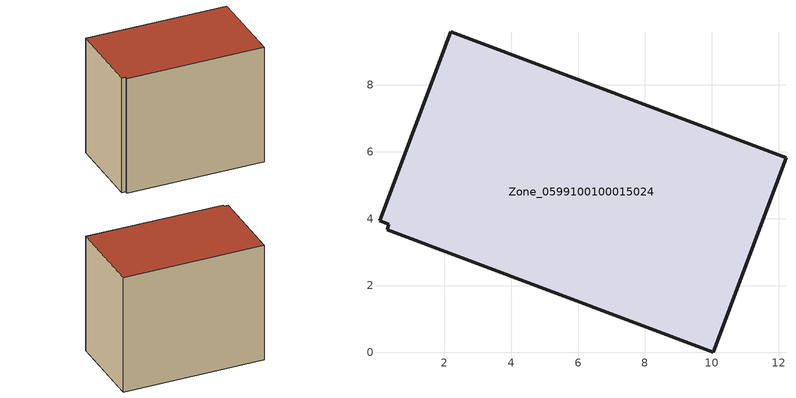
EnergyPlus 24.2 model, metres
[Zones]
Zone_0599100100015024
 floor ground (C_G): 10.04,0 0.29,3.67 0.34,3.84 0.06,3.95 2.19,9.6 12.22,5.82 z0
 wall outside (C_F): 10.04,0 12.22,5.82 2.19,9.6 0.06,3.95 0.34,3.84 0.29,3.67 10.04,0 z0:9.17
 roof outside (C_R): 0.29,3.67 10.04,0 12.22,5.82 2.19,9.6 0.06,3.95 0.34,3.84 z9.17
[BUILDING]
Pand.0599100100015024: North Axis=0; Terrain=City; Loads Convergence Tolerance Value=0.04; Temperature Convergence Tolerance Value=0.4; Solar Distribution=FullExterior; Maximum Number of Warmup Days=25; Minimum Number of Warmup Days=1
[Site:Location]
Rotterdam.The.Hague.AP_ZH_NLD Design_Conditions: Latitude=51.96; Longitude=4.45; Time Zone=1; Elevation=-4.5
[SITE:GROUNDTEMPERATURE:BUILDINGSURFACE]
18, 18, 18, 18, 18, 18, 18, 18, 18, 18, 18, 18
[MATERIAL] Thermal Absorptance=0.9; Solar Absorptance=0.7; Visible Absorptance=0.7
Name | Roughness | Thickness | Conductivity | Density | Specific Heat
G.D.2015-2018 | MediumSmooth | 0.15 | 0.0428571 | 540 | 1210
F.D.2015-2018 | Rough | 0.3 | 0.0666667 | 1920 | 840
R.D.2015-2018 | MediumRough | 0.2 | 0.0333333 | 1500 | 1000
[CONSTRUCTION]
C_G: G.D.2015-2018
C_F: F.D.2015-2018
C_R: R.D.2015-2018
[ZONE]
Zone_0599100100015024: Type=1; Multiplier=1; Ceiling Height=Autocalculate; Volume=Autocalculate; Floor Area=autocalculate; Part of Total Floor Area=Yes
[ZONEINFILTRATION:DESIGNFLOWRATE]
Infil_Zone_0599100100015024: Zone or ZoneList or Space or SpaceList=Zone_0599100100015024; Schedule=AlwaysOn; Design Flow Rate Calculation Method=Flow/Area; Flow Rate per Floor Area=0.0021; Constant Term Coefficient=1; Temperature Term Coefficient=0; Velocity Term Coefficient=0; Velocity Squared Term Coefficient=0
[HVACTEMPLATE:ZONE:IDEALLOADSAIRSYSTEM]
Zone_0599100100015024: Maximum Heating Supply Air Temperature=50; Minimum Cooling Supply Air Temperature=13; Maximum Heating Supply Air Humidity Ratio=0.0156; Minimum Cooling Supply Air Humidity Ratio=0.0077; Heating Limit=NoLimit; Cooling Limit=NoLimit; Dehumidification Control Type=ConstantSensibleHeatRatio; Cooling Sensible Heat Ratio=0.7; Dehumidification Setpoint=60; Humidification Control Type=None; Humidification Setpoint=30; Outdoor Air Method=None; Outdoor Air Flow Rate per Person=0.00944; Outdoor Air Flow Rate per Zone Floor Area=0; Outdoor Air Flow Rate per Zone=0; Demand Controlled Ventilation Type=None; Outdoor Air Economizer Type=NoEconomizer; Heat Recovery Type=None; Sensible Heat Recovery Effectiveness=0.7; Latent Heat Recovery Effectiveness=0.65
[ZONECONTROL:THERMOSTAT]
ThermostatControl_Zone_0599100100015024: Zone or ZoneList=Zone_0599100100015024; Control Type Schedule=DualSetpointControlType; Control 1=Thermostat_Zone_0599100100015024; Temperature Difference Between Cutout And Setpoint=0
[THERMOSTATSETPOINT:DUALSETPOINT]
Thermostat_Zone_0599100100015024: Heating Setpoint Temperature Schedule=HeatingSetpoint_Zone_0599100100015024; Cooling Setpoint Temperature Schedule=CoolingSetpoint_Zone_0599100100015024
[SCHEDULE:COMPACT]
HeatingSetpoint_Zone_0599100100015024: Through: 12/31, For: AllDays, Until: 24:00, 21
CoolingSetpoint_Zone_0599100100015024: Through: 12/31, For: AllDays, Until: 24:00, 24
DualSetpointControlType: Through: 12/31, For: AllDays, Until: 24:00, 4
AlwaysOn: Through: 12/31, For: AllDays, Until: 24:00, 1
